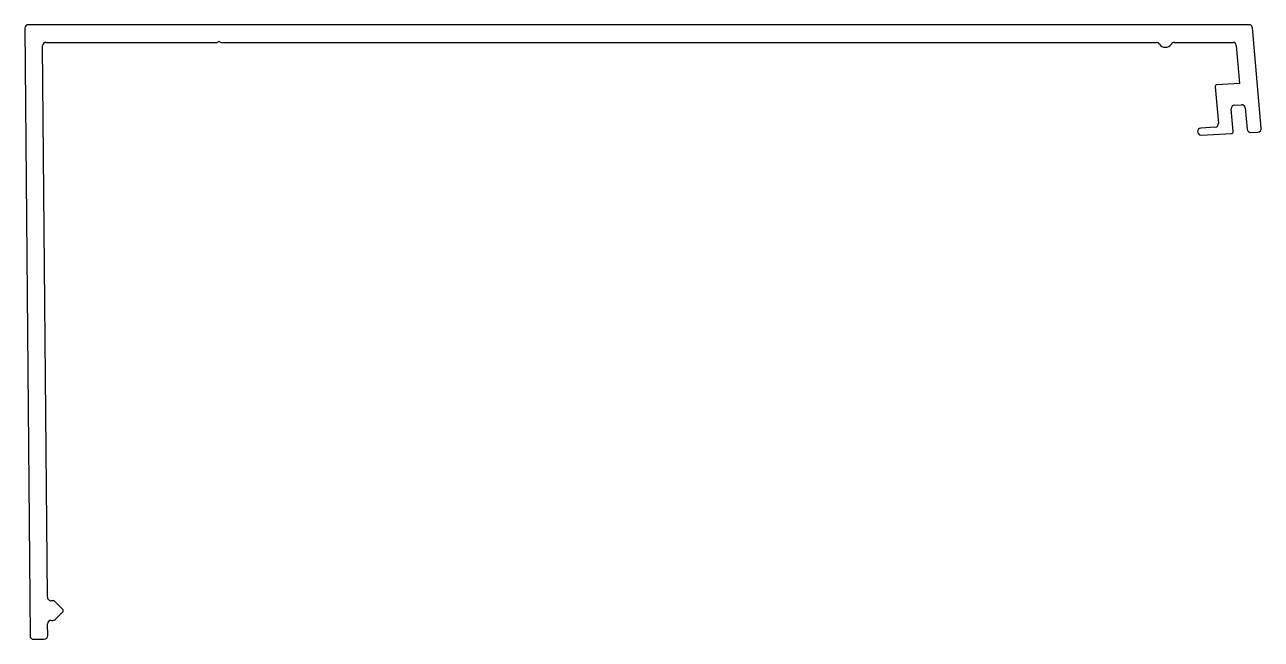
# Model space of a CAD drawing. Extents: x 2819 to 2994, y 1067 to 1154.
import ezdxf

# ---------------------------------------------------------------- set-up
doc = ezdxf.new("R2010")
doc.units = 0
doc.layers.get('0').update_dxf_attribs({"linetype": 'CONTINUOUS'})

msp = doc.modelspace()

# ---------------------------------------------------------------- linework, layer by layer
for p, q in [((2818.82, 1153.32), (2819.57, 1067.28)), ((2992.18, 1153.83), (2819.32, 1153.83)), ((2993.92, 1139.16), (2992.67, 1153.37)), ((2822.02, 1072.74), (2821.34, 1150.82)), ((2821.84, 1151.33), (2846.06, 1151.33)), ((2846.62, 1151.33), (2979.07, 1151.33)), ((2981.61, 1151.33), (2989.88, 1151.33)), ((2990.38, 1150.87), (2990.85, 1145.49)), ((2990.85, 1145.49), (2987.62, 1145.32)), ((2987.38, 1145.05), (2987.84, 1139.84)), ((2989.94, 1138.69), (2989.66, 1141.91)), ((2990.14, 1142.45), (2991.13, 1142.5)), ((2991.66, 1142.05), (2991.92, 1139.02)), ((2987.36, 1139.3), (2985.39, 1139.2)), ((2985.44, 1138.2), (2989.71, 1138.42)), ((2992.45, 1138.57), (2993.44, 1138.62)), ((2822.79, 1072.25), (2822.52, 1072.25)), ((2824.18, 1071.06), (2823.14, 1072.1)), ((2823.14, 1069.6), (2824.18, 1070.64)), ((2822.07, 1067.3), (2822.05, 1068.95)), ((2822.55, 1069.46), (2822.79, 1069.46)), ((2820.07, 1066.78), (2821.57, 1066.8))]:
    msp.add_line(p, q)
for centre, radius, start, end in [((2819.32, 1153.33), 0.5, 90, 180.5), ((2992.18, 1153.33), 0.5, 5, 90), ((2821.84, 1150.83), 0.5, 90, 180.5), ((2846.06, 1151.58), 0.25, 270, 308.9424), ((2846.34, 1151.23), 0.2, 51.0576, 128.9424), ((2846.62, 1151.58), 0.25, 231.0576, 270), ((2979.07, 1150.83), 0.5, 32.231, 90), ((2980.34, 1151.63), 1, 212.231, 327.769), ((2981.61, 1150.83), 0.5, 90, 147.769), ((2989.88, 1150.83), 0.5, 5, 90), ((2987.63, 1145.07), 0.25, 93, 185), ((2990.16, 1141.95), 0.5, 93, 185), ((2991.16, 1142), 0.5, 5, 93), ((2985.41, 1138.7), 0.5, 93, 273), ((2987.34, 1139.8), 0.5, 273, 5), ((2989.7, 1138.67), 0.25, 273, 5), ((2992.42, 1139.07), 0.5, 185, 273), ((2993.42, 1139.12), 0.5, 273, 5), ((2822.52, 1072.75), 0.5, 180.5, 270), ((2822.79, 1071.75), 0.5, 45, 90), ((2823.96, 1070.85), 0.3, 315, 45), ((2822.55, 1068.96), 0.5, 90, 180.5), ((2822.79, 1069.96), 0.5, 270, 315), ((2820.07, 1067.28), 0.5, 180.5, 270.5), ((2821.57, 1067.3), 0.5, 270.5, 0.5)]:
    msp.add_arc(centre, radius, start, end)

doc.saveas('drawing.dxf')
